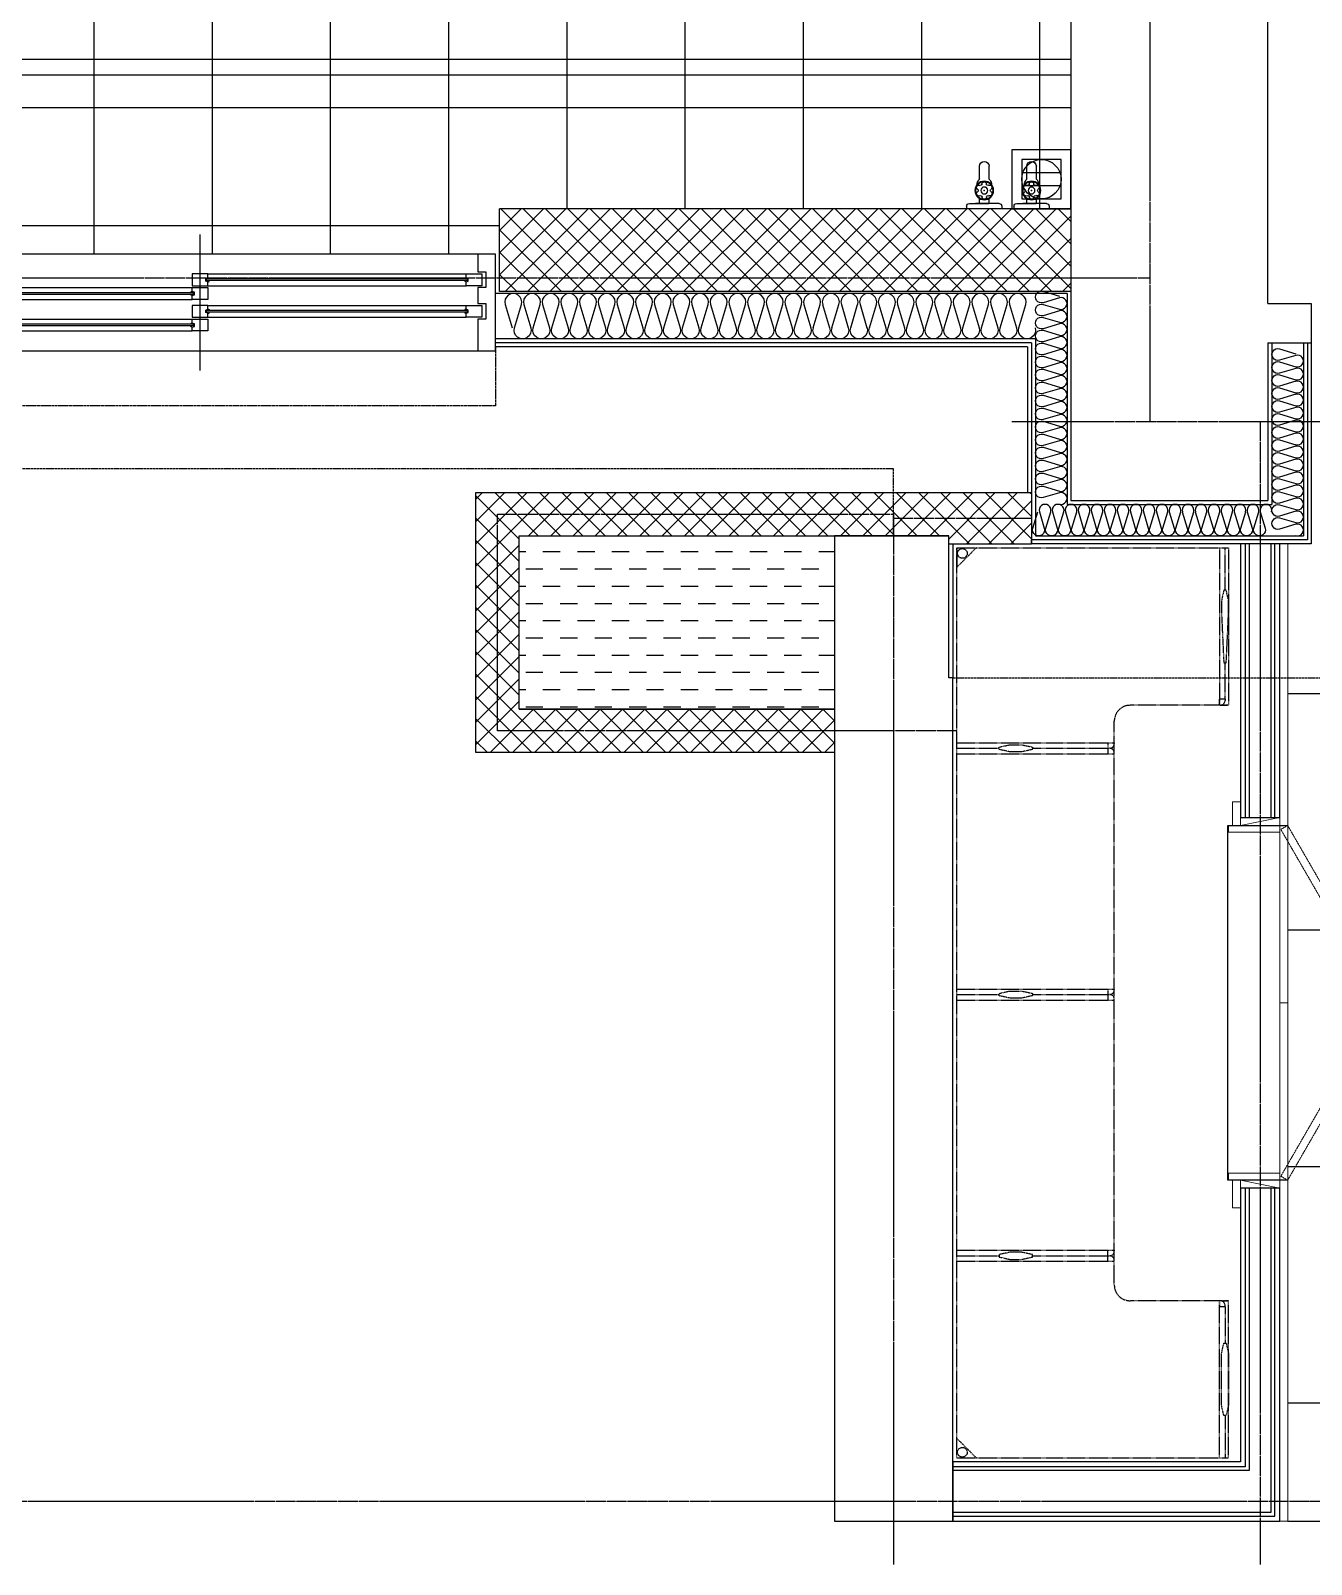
# Model space of a CAD drawing. Header units: millimetres. Extents: x 18456 to 179493, y -203649 to 469211.
# Drawn here: x 129900 to 133150, y 123214 to 127106 of the extents above; entities that cross this region are included whole.
import ezdxf

# ---------------------------------------------------------------- set-up
doc = ezdxf.new("R2010")
doc.units = ezdxf.units.MM
for name, pattern in [('X-평면도(기본형)$0$-HID', [2.5, 1.5, -1]), ('X-평면도(기본형)$0$CEN', [52.5, 50, -1, 0.5, -1]), ('X-평면도(기본형)$0$HID', [2.8, 1.8, -1]), ('X-평면도(기본형)$0$HID2', [7.5, 6, -1.5]), ('X-평면도(기본형)$0$x-ref_plan S1$0$HID', [2.3, 1.5, -0.8])]:
    doc.linetypes.add(name, pattern=pattern)
for name, color, linetype, true_color in [('X-평면도(기본형)$0$40HAT', 9, 'Continuous', 0x808080), ('X-평면도(기본형)$0$4GYP', 4, 'Continuous', 0x00ffff), ('X-평면도(기본형)$0$7GYP', 7, 'Continuous', 0x000000), ('X-평면도(기본형)$0$A06-시설물-설비', 4, 'Continuous', 0x00ffff), ('X-평면도(기본형)$0$AHID', 5, 'X-평면도(기본형)$0$HID', 0x0000ff), ('X-평면도(기본형)$0$CEN', 1, 'X-평면도(기본형)$0$CEN', 0xff0000), ('X-평면도(기본형)$0$DOOR', 4, 'Continuous', 0x00ffff), ('X-평면도(기본형)$0$FUR-KIT', 6, 'Continuous', 0xff00ff), ('X-평면도(기본형)$0$I-FL-FUR(S)', 1, 'X-평면도(기본형)$0$-HID', 0xff0000), ('X-평면도(기본형)$0$INS', 9, 'Continuous', 0x808080), ('X-평면도(기본형)$0$INSUL', 9, 'Continuous', 0x808080), ('X-평면도(기본형)$0$KITC', 6, 'Continuous', 0xff00ff), ('X-평면도(기본형)$0$LV', 4, 'Continuous', 0x00ffff), ('X-평면도(기본형)$0$TIL', 5, 'Continuous', 0x0000ff), ('X-평면도(기본형)$0$UIS', 7, 'X-평면도(기본형)$0$HID2', 0x000000), ('X-평면도(기본형)$0$W1', 2, 'Continuous', 0xffff00), ('X-평면도(기본형)$0$W2', 3, 'Continuous', 0x00ff00), ('X-평면도(기본형)$0$WID', 4, 'Continuous', 0x00ffff), ('X-평면도(기본형)$0$설비OPEN', 9, 'Continuous', 0x808080)]:
    doc.layers.add(name, color=color, linetype=linetype, true_color=true_color)
doc.layers.add('X-평면도(기본형)$0$FUR-FIX', color=6, linetype='Continuous', lineweight=9, true_color=0xff00ff)
pattern_1 = [(315, (-266331.984, -31820.326), (28.2842712, 28.2842712), []), (45, (-266331.984, -31820.326), (-28.2842712, 28.2842712), [])]

# ---------------------------------------------------------------- blocks, each defined once
blk = doc.blocks.new('X-평면도(기본형)$0$DW1500')
at = {"layer": 'X-평면도(기본형)$0$WID', "color": 1, "true_color": 0xff0000}
blk.add_line((750, 50), (750, -295), dxfattribs=at)
at = {"layer": 'X-평면도(기본형)$0$WID', "color": 8, "true_color": 0x808080}
for p, q in [((1455, 0), (45, 0)), ((766.5, -63), (1428.5, -63)), ((766.5, -63), (766.5, -67)), ((766.5, -67), (1428.5, -67)), ((1428.5, -63), (1428.5, -67)), ((71.5, -98), (733.5, -98)), ((71.5, -98), (71.5, -102)), ((71.5, -102), (733.5, -102)), ((733.5, -98), (733.5, -102)), ((766.5, -143), (1428.5, -143)), ((766.5, -143), (766.5, -147)), ((766.5, -147), (1428.5, -147)), ((1428.5, -143), (1428.5, -147)), ((71.5, -178), (733.5, -178)), ((71.5, -178), (71.5, -182)), ((71.5, -182), (733.5, -182)), ((733.5, -178), (733.5, -182)), ((45, -245), (1455, -245))]:
    blk.add_line(p, q, dxfattribs=at)
at = {"layer": 'X-평면도(기본형)$0$WID'}
for p, q in [((1425, -50), (770, -50)), ((730, -85), (75, -85)), ((730, -115), (75, -115)), ((1425, -80), (770, -80)), ((1425, -130), (770, -130)), ((730, -165), (75, -165)), ((1425, -160), (770, -160)), ((730, -195), (75, -195))]:
    blk.add_line(p, q, dxfattribs=at)
for points in [[(0, -245), (45, -245), (45, -200), (25, -200), (25, -160), (45, -160), (45, -120), (25, -120), (25, -80), (45, -80), (45, 0), (0, 0)], [(1500, 0), (1455, 0), (1455, -45), (1475, -45), (1475, -85), (1455, -85), (1455, -125), (1475, -125), (1475, -165), (1455, -165), (1455, -245), (1500, -245)], [(770, -80), (730, -80), (730, -50), (770, -50), (770, -60), (764.5, -61.8), (764.5, -68.2), (770, -70)], [(1425, -80), (1465, -80), (1465, -50), (1425, -50), (1425, -60), (1430.5, -61.8), (1430.5, -68.2), (1425, -70)], [(75, -115), (35, -115), (35, -85), (75, -85), (75, -95), (69.5, -96.8), (69.5, -103.2), (75, -105)], [(730, -115), (770, -115), (770, -85), (730, -85), (730, -95), (735.5, -96.8), (735.5, -103.2), (730, -105)], [(770, -160), (730, -160), (730, -130), (770, -130), (770, -140), (764.5, -141.8), (764.5, -148.2), (770, -150)], [(1425, -160), (1465, -160), (1465, -130), (1425, -130), (1425, -140), (1430.5, -141.8), (1430.5, -148.2), (1425, -150)], [(75, -195), (35, -195), (35, -165), (75, -165), (75, -175), (69.5, -176.8), (69.5, -183.2), (75, -185)], [(730, -195), (770, -195), (770, -165), (730, -165), (730, -175), (735.5, -176.8), (735.5, -183.2), (730, -185)]]:
    blk.add_lwpolyline(points, close=True, dxfattribs=at)
at = {"layer": 'X-평면도(기본형)$0$WID', "color": 8, "true_color": 0x808080}
for points in [[(770, -59.2), (772.7, -60.6), (773.3, -61.6), (773.8, -63)], [(770, -70.8), (772.7, -69.4), (773.3, -68.4), (773.8, -67)], [(1425, -59.2), (1422.3, -60.6), (1421.7, -61.6), (1421.2, -63)], [(1425, -70.8), (1422.3, -69.4), (1421.7, -68.4), (1421.2, -67)], [(75, -94.2), (77.7, -95.6), (78.3, -96.6), (78.8, -98)], [(75, -105.8), (77.7, -104.4), (78.3, -103.4), (78.8, -102)], [(730, -94.2), (727.3, -95.6), (726.7, -96.6), (726.2, -98)], [(730, -105.8), (727.3, -104.4), (726.7, -103.4), (726.2, -102)], [(770, -139.2), (772.7, -140.6), (773.3, -141.6), (773.8, -143)], [(770, -150.8), (772.7, -149.4), (773.3, -148.4), (773.8, -147)], [(1425, -139.2), (1422.3, -140.6), (1421.7, -141.6), (1421.2, -143)], [(1425, -150.8), (1422.3, -149.4), (1421.7, -148.4), (1421.2, -147)], [(75, -174.2), (77.7, -175.6), (78.3, -176.6), (78.8, -178)], [(75, -185.8), (77.7, -184.4), (78.3, -183.4), (78.8, -182)], [(730, -174.2), (727.3, -175.6), (726.7, -176.6), (726.2, -178)], [(730, -185.8), (727.3, -184.4), (726.7, -183.4), (726.2, -182)]]:
    blk.add_lwpolyline(points, dxfattribs=at)
blk = doc.blocks.new('X-평면도(기본형)$0$A$C0A097A0C')
at = {"layer": 'X-평면도(기본형)$0$I-FL-FUR(S)', "color": 1, "true_color": 0xff0000}
for p, q in [((-820, -1850.5), (-820, 459.5)), ((-820, 459.5), (-820, 409.5)), ((-820, 459.5), (-820, 409.5)), ((-820, 459.5), (-770, 459.5)), ((-770, 459.5), (-820, 409.5)), ((-820, 459.5), (-130, 459.5)), ((-153, 459.5), (-153, 59.5)), ((-139, 352), (-139, 459.5)), ((-130, 459.5), (-130, 59.5)), ((-142.1, 351.6), (-148, 324.5)), ((-136.4, 352), (-141.6, 352)), ((-130, 324.5), (-135.9, 351.6)), ((-148, 324.5), (-148, 294.5)), ((-130, 294.5), (-130, 324.5)), ((-148, 294.5), (-142.1, 167.4)), ((-135.9, 167.4), (-130, 294.5)), ((-141.6, 167), (-136.4, 167)), ((-139, 75), (-139, 167)), ((-130, 59.5), (-380, 59.5)), ((-153, 59.5), (-153, 75)), ((-139, 75), (-153, 75)), ((-151, 59.5), (-153, 59.5)), ((-148, 59.5), (-130, 59.5)), ((-139, 75), (-139, 71.5)), ((-420, -1411.5), (-420, 19.5)), ((-820, -35.5), (-420, -35.5)), ((-436, -35.5), (-436, -63.5)), ((-420, -35.5), (-420, -37.5)), ((-820, -49.5), (-712.5, -49.5)), ((-820, -63.5), (-420, -63.5)), ((-712.5, -52.1), (-712.5, -46.9)), ((-712.1, -46.4), (-685, -40.5)), ((-685, -58.5), (-712.1, -52.6)), ((-685, -40.5), (-655, -40.5)), ((-655, -58.5), (-685, -58.5)), ((-655, -40.5), (-627.9, -46.4)), ((-627.9, -52.6), (-655, -58.5)), ((-627.5, -46.9), (-627.5, -52.1)), ((-627.5, -49.5), (-432, -49.5)), ((-420, -63.5), (-420, -61.5)), ((-820, -660.5), (-420, -660.5)), ((-436, -660.5), (-436, -688.5)), ((-420, -660.5), (-420, -662.5)), ((-820, -674.5), (-712.5, -674.5)), ((-820, -688.5), (-420, -688.5)), ((-712.5, -677.1), (-712.5, -671.9)), ((-712.1, -671.4), (-685, -665.5)), ((-685, -683.5), (-712.1, -677.6)), ((-685, -665.5), (-655, -665.5)), ((-655, -683.5), (-685, -683.5)), ((-655, -665.5), (-627.9, -671.4)), ((-627.9, -677.6), (-655, -683.5)), ((-627.5, -671.9), (-627.5, -677.1)), ((-627.5, -674.5), (-432, -674.5)), ((-420, -688.5), (-420, -686.5)), ((-820, -1323.5), (-420, -1323.5)), ((-820, -1337.5), (-712.5, -1337.5)), ((-820, -1351.5), (-420, -1351.5)), ((-712.5, -1334.9), (-712.5, -1340.1)), ((-685, -1328.5), (-712.1, -1334.4)), ((-712.1, -1340.6), (-685, -1346.5)), ((-655, -1328.5), (-685, -1328.5)), ((-685, -1346.5), (-655, -1346.5)), ((-627.9, -1334.4), (-655, -1328.5)), ((-655, -1346.5), (-627.9, -1340.6)), ((-627.5, -1340.1), (-627.5, -1334.9)), ((-627.5, -1337.5), (-432, -1337.5)), ((-436, -1351.5), (-436, -1323.5)), ((-420, -1323.5), (-420, -1325.5)), ((-420, -1351.5), (-420, -1349.5)), ((-130, -1451.5), (-380, -1451.5)), ((-153, -1451.5), (-153, -1467)), ((-151, -1451.5), (-153, -1451.5)), ((-153, -1850.5), (-153, -1451.5)), ((-139, -1467), (-153, -1467)), ((-148, -1451.5), (-130, -1451.5)), ((-139, -1467), (-139, -1463.5)), ((-139, -1467), (-139, -1559)), ((-130, -1850.5), (-130, -1451.5)), ((-148, -1586.5), (-142.1, -1559.4)), ((-148, -1715.5), (-148, -1586.5)), ((-141.6, -1559), (-136.4, -1559)), ((-135.9, -1559.4), (-130, -1586.5)), ((-130, -1586.5), (-130, -1715.5)), ((-142.1, -1742.6), (-148, -1715.5)), ((-136.4, -1743), (-141.6, -1743)), ((-139, -1743), (-139, -1850.5)), ((-130, -1715.5), (-135.9, -1742.6)), ((-820, -1850.5), (-820, -1800.5)), ((-820, -1850.5), (-820, -1800.5)), ((-770, -1850.5), (-820, -1800.5)), ((-820, -1850.5), (-770, -1850.5)), ((-820, -1850.5), (-130, -1850.5))]:
    blk.add_line(p, q, dxfattribs=at)
for centre in [(-805.5, 445), (-805.5, -1836)]:
    blk.add_circle(centre, 12.3, dxfattribs=at)
for centre, radius, start, end in [((-141.6, 351.5), 0.5, 90, 167.692), ((-136.4, 351.5), 0.5, 12.308, 90), ((-141.6, 167.5), 0.5, 192.308, 270), ((-136.4, 167.5), 0.5, 270, 347.692), ((-380, 19.5), 40, 90, 180), ((-151, 71.5), 12, 270, 0), ((-432, -37.5), 12, 270, 0), ((-712, -46.9), 0.5, 102.308, 180), ((-712, -52.1), 0.5, 180, 257.692), ((-628, -46.9), 0.5, 0, 77.692), ((-628, -52.1), 0.5, 282.308, 0), ((-432, -61.5), 12, 0, 90), ((-712, -671.9), 0.5, 102.308, 180), ((-712, -677.1), 0.5, 180, 257.692), ((-628, -671.9), 0.5, 0, 77.692), ((-628, -677.1), 0.5, 282.308, 0), ((-432, -662.5), 12, 270, 0), ((-432, -686.5), 12, 0, 90), ((-712, -1334.9), 0.5, 102.308, 180), ((-712, -1340.1), 0.5, 180, 257.692), ((-628, -1334.9), 0.5, 0, 77.692), ((-628, -1340.1), 0.5, 282.308, 0), ((-432, -1325.5), 12, 270, 0), ((-432, -1349.5), 12, 0, 90), ((-380, -1411.5), 40, 180, 270), ((-151, -1463.5), 12, 0, 90), ((-141.6, -1559.5), 0.5, 90, 167.692), ((-136.4, -1559.5), 0.5, 12.308, 90), ((-141.6, -1742.5), 0.5, 192.308, 270), ((-136.4, -1742.5), 0.5, 270, 347.692)]:
    blk.add_arc(centre, radius, start, end, dxfattribs=at)
blk = doc.blocks.new('X-평면도(기본형)$0$A$C745B7F2C')
at = {"layer": 'X-평면도(기본형)$0$FUR-FIX', "color": 6, "true_color": 0xff00ff}
for p, q in [((100, 980, 0), (120, 980, 0)), ((100, 980, 0), (100, 920, 0)), ((120, 980, 0), (120, 920, 0)), ((100, 920, 0), (0, 940)), ((0, 903, 0), (130, 903, 0)), ((130, 903, 0), (130, 920, 0)), ((130, 20, 0), (-20, 20, 0)), ((130, 38, 0), (0, 38, 0)), ((100, 20, 0), (0, 0)), ((100, -50, 0), (100, 20, 0)), ((120, -50, 0), (120, 20, 0)), ((130, 20, 0), (130, 38, 0)), ((100, -50, 0), (120, -50, 0))]:
    blk.add_line(p, q, dxfattribs=at)
for points in [[(0, 920), (-20, 920), (-20, 1635), (0, 1635)], [(100, 920), (0, 920), (0, 940), (100, 940)], [(-20, -845), (0, -845), (0, 20), (-20, 20)], [(100, 20), (0, 20), (0, 0), (100, 0)]]:
    blk.add_lwpolyline(points, close=True, dxfattribs=at)
at = {"layer": 'X-평면도(기본형)$0$FUR-FIX', "color": 1, "linetype": 'X-평면도(기본형)$0$x-ref_plan S1$0$HID', "ltscale": 0.5, "true_color": 0xff0000}
for points in [[(-2.7, 910), (-20, 920), (-245, 530.3), (-227.7, 520.3)], [(-2.7, 30), (-20, 20), (-245, 409.7), (-227.7, 419.7)]]:
    blk.add_lwpolyline(points, close=True, dxfattribs=at)
at = {"layer": 'X-평면도(기본형)$0$FUR-FIX', "color": 8, "ltscale": 20, "true_color": 0x808080}
for points in [[(-20, 920), (-20, 470), (0, 470), (0, 920)], [(-20, 20), (-20, 470), (0, 470), (0, 20)]]:
    blk.add_lwpolyline(points, close=True, dxfattribs=at)
at = {"layer": 'X-평면도(기본형)$0$FUR-KIT', "linetype": 'Continuous'}
for p, q in [((132, 920, 0), (-18, 920, 0)), ((132, 20, 0), (132, 920, 0)), ((-18, 20, 0), (132, 20, 0))]:
    blk.add_line(p, q, dxfattribs=at)
blk = doc.blocks.new('X-평면도(기본형)$0$FSDFSDF321')
at = {"layer": 'X-평면도(기본형)$0$A06-시설물-설비', "color": 1, "true_color": 0xff0000}
for p, q in [((125, -58.6), (25, -58.6)), ((125, -91.4), (25, -91.4))]:
    blk.add_line(p, q, dxfattribs=at)
for points in [[(150, -150), (150, 0), (0, 0), (0, -150)], [(125, -25), (25, -25), (25, -125), (125, -125)]]:
    blk.add_lwpolyline(points, close=True, dxfattribs=at)
blk.add_circle((75, -75), 50, dxfattribs=at)
blk = doc.blocks.new('X-평면도(기본형)$0$수전')
at = {"layer": 'X-평면도(기본형)$0$A06-시설물-설비', "color": 6, "linetype": 'Continuous', "true_color": 0xff00ff}
for p, q in [((-44.7, 39.9), (-44.7, 46.5)), ((44.7, 39.9), (44.7, 46.5)), ((-37.7, 32.9), (11.9, 32.9)), ((-11.9, 32.9), (-22, 32.9)), ((-12.2, 32.9), (-12.2, 20.2)), ((37.7, 32.9), (-11.9, 32.9)), ((12.2, 32.9), (12.2, 20.2)), ((-12.2, -30.8), (-12.2, -61.6)), ((12.2, -31.3), (12.2, -61.6))]:
    blk.add_line(p, q, dxfattribs=at)
for radius in [23.6, 22.2, 8.77]:
    blk.add_circle((0, 0), radius, dxfattribs=at)
for centre, radius, start, end in [((-37.7, 39.9), 7, 180, 270), ((37.7, 39.9), 7, 270, 0), ((-14.1, 8.3), 5.7, 62.0784, 236.9749), ((-19.3, 0.2), 3.98, 302.0784, 56.9749), ((-9.5, 16.8), 3.98, 242.0784, 356.9749), ((0.1, 16.3), 5.7, 2.0784, 176.9749), ((9.8, 16.7), 3.98, 182.0784, 296.9749), ((14.2, 8), 5.7, 302.0784, 116.9749), ((19.3, -0.2), 3.98, 122.0784, 236.9749), ((-14.2, -8), 5.7, 122.0784, 296.9749), ((0.2, -14.7), 18.2, 181.8744, 219.7429), ((-19.2, -30.8), 7, 0, 39.7429), ((-9.8, -16.7), 3.98, 2.0784, 116.9749), ((-0.1, -16.3), 5.7, 182.0784, 356.9749), ((9.5, -16.8), 3.98, 62.0784, 176.9749), ((14.1, -8.3), 5.7, 242.0784, 56.9749), ((19.2, -31.3), 7, 138.7321, 180), ((0.2, -14.7), 18.2, 318.7321, 359.8283), ((0, -61.6), 12.2, 180, 0)]:
    blk.add_arc(centre, radius, start, end, dxfattribs=at)
blk.add_point((0, 0), dxfattribs=at)
blk.add_point((0, 0), dxfattribs=at)
blk = doc.blocks.new('X-평면도(기본형)$0$A$C4cfca2ef')
at = {"layer": 'X-평면도(기본형)$0$A06-시설물-설비', "xscale": -1, "rotation": 180}
for p in [(-220, 46.5), (-100, 46.5)]:
    blk.add_blockref('X-평면도(기본형)$0$수전', p, dxfattribs=at)
at = {"layer": 'X-평면도(기본형)$0$A06-시설물-설비', "color": 1, "true_color": 0xff0000}
blk.add_blockref('X-평면도(기본형)$0$FSDFSDF321', (-150, 150), dxfattribs=at)
blk = doc.blocks.new('U137 (X-평면도(기본형)$0$ins-l)')
at = {"layer": 'X-평면도(기본형)$0$INSUL', "color": 8, "true_color": 0x808080}
for p, q in [((36.9, 24.2), (21.4, 75.8)), ((57.5, 75.8), (42, 24.2)), ((78.1, 24.2), (62.6, 75.8)), ((98.7, 75.8), (83.2, 24.2)), ((119.3, 24.2), (103.8, 75.8)), ((139.9, 75.8), (124.5, 24.2)), ((160.5, 24.2), (145.1, 75.8)), ((181.1, 75.8), (165.7, 24.2)), ((201.7, 24.2), (186.3, 75.8)), ((222.3, 75.8), (206.9, 24.2)), ((243, 24.2), (227.5, 75.8)), ((263.6, 75.8), (248.1, 24.2)), ((284.2, 24.2), (268.7, 75.8)), ((304.8, 75.8), (289.3, 24.2)), ((325.4, 24.2), (309.9, 75.8)), ((346, 75.8), (330.6, 24.2)), ((366.6, 24.2), (351.2, 75.8)), ((387.2, 75.8), (371.8, 24.2)), ((407.8, 24.2), (392.4, 75.8)), ((428.4, 75.8), (413, 24.2)), ((449.1, 24.2), (433.6, 75.8)), ((469.7, 75.8), (454.2, 24.2)), ((490.3, 24.2), (474.8, 75.8)), ((510.9, 75.8), (495.4, 24.2)), ((531.5, 24.2), (516, 75.8)), ((552.1, 75.8), (536.6, 24.2)), ((572.7, 24.2), (557.3, 75.8)), ((593.3, 75.8), (577.9, 24.2))]:
    blk.add_line(p, q, dxfattribs=at)
at = {"layer": 'X-평면도(기본형)$0$INSUL', "color": 8, "true_color": 0x808080, "extrusion": (0, 0, -1)}
for centre in [(-39.4, 81.2), (-80.7, 81.2), (-121.9, 81.2), (-163.1, 81.2), (-204.3, 81.2), (-245.5, 81.2), (-286.8, 81.2), (-328, 81.2), (-369.2, 81.2), (-410.4, 81.2), (-451.6, 81.2), (-492.9, 81.2), (-534.1, 81.2), (-575.3, 81.2)]:
    blk.add_arc(centre, 18.8, 343.3008, 196.6992, dxfattribs=at)
at = {"layer": 'X-평면도(기본형)$0$INSUL', "color": 8, "true_color": 0x808080}
for centre in [(18.8, 18.8), (60, 18.8), (101.3, 18.8), (142.5, 18.8), (183.7, 18.8), (224.9, 18.8), (266.1, 18.8), (307.4, 18.8), (348.6, 18.8), (389.8, 18.8), (431, 18.8), (472.2, 18.8), (513.5, 18.8), (554.7, 18.8)]:
    blk.add_arc(centre, 18.8, 163.3008, 16.6992, dxfattribs=at)
blk = doc.blocks.new('U53 (X-평면도(기본형)$0$ins-l)')
at = {"layer": 'X-평면도(기본형)$0$INSUL', "color": 8, "true_color": 0x808080}
for p, q in [((36.9, 24.2), (21.4, 75.8)), ((57.5, 75.8), (42, 24.2)), ((78.1, 24.2), (62.6, 75.8)), ((98.7, 75.8), (83.2, 24.2)), ((119.3, 24.2), (103.8, 75.8)), ((139.9, 75.8), (124.5, 24.2)), ((160.5, 24.2), (145.1, 75.8)), ((181.1, 75.8), (165.7, 24.2)), ((201.7, 24.2), (186.3, 75.8)), ((222.3, 75.8), (206.9, 24.2)), ((243, 24.2), (227.5, 75.8)), ((263.6, 75.8), (248.1, 24.2)), ((284.2, 24.2), (268.7, 75.8)), ((304.8, 75.8), (289.3, 24.2)), ((325.4, 24.2), (309.9, 75.8)), ((346, 75.8), (330.6, 24.2)), ((366.6, 24.2), (351.2, 75.8)), ((387.2, 75.8), (371.8, 24.2)), ((407.8, 24.2), (392.4, 75.8)), ((428.4, 75.8), (413, 24.2)), ((449.1, 24.2), (433.6, 75.8)), ((469.7, 75.8), (454.2, 24.2)), ((490.3, 24.2), (474.8, 75.8)), ((510.9, 75.8), (495.4, 24.2)), ((531.5, 24.2), (516, 75.8)), ((552.1, 75.8), (536.6, 24.2)), ((572.7, 24.2), (557.3, 75.8)), ((593.3, 75.8), (577.9, 24.2)), ((613.9, 24.2), (598.5, 75.8)), ((634.5, 75.8), (619.1, 24.2)), ((655.2, 24.2), (639.7, 75.8)), ((675.8, 75.8), (660.3, 24.2)), ((696.4, 24.2), (680.9, 75.8)), ((717, 75.8), (701.5, 24.2)), ((737.6, 24.2), (722.1, 75.8)), ((758.2, 75.8), (742.7, 24.2))]:
    blk.add_line(p, q, dxfattribs=at)
at = {"layer": 'X-평면도(기본형)$0$INSUL', "color": 8, "true_color": 0x808080, "extrusion": (0, 0, -1)}
for centre in [(-39.4, 81.2), (-80.7, 81.2), (-121.9, 81.2), (-163.1, 81.2), (-204.3, 81.2), (-245.5, 81.2), (-286.8, 81.2), (-328, 81.2), (-369.2, 81.2), (-410.4, 81.2), (-451.6, 81.2), (-492.9, 81.2), (-534.1, 81.2), (-575.3, 81.2), (-616.5, 81.2), (-657.7, 81.2), (-699, 81.2), (-740.2, 81.2)]:
    blk.add_arc(centre, 18.8, 343.3008, 196.6992, dxfattribs=at)
at = {"layer": 'X-평면도(기본형)$0$INSUL', "color": 8, "true_color": 0x808080}
for centre in [(18.8, 18.8), (60, 18.8), (101.3, 18.8), (142.5, 18.8), (183.7, 18.8), (224.9, 18.8), (266.1, 18.8), (307.4, 18.8), (348.6, 18.8), (389.8, 18.8), (431, 18.8), (472.2, 18.8), (513.5, 18.8), (554.7, 18.8), (595.9, 18.8), (637.1, 18.8), (678.3, 18.8), (719.6, 18.8)]:
    blk.add_arc(centre, 18.8, 163.3008, 16.6992, dxfattribs=at)
blk = doc.blocks.new('U138 (X-평면도(기본형)$0$ins-l)')
at = {"layer": 'X-평면도(기본형)$0$INSUL', "color": 8, "true_color": 0x808080}
for p, q in [((36.9, 24.2), (21.4, 75.8)), ((57.5, 75.8), (42, 24.2)), ((78.1, 24.2), (62.6, 75.8)), ((98.7, 75.8), (83.2, 24.2)), ((119.3, 24.2), (103.8, 75.8)), ((139.9, 75.8), (124.5, 24.2)), ((160.5, 24.2), (145.1, 75.8)), ((181.1, 75.8), (165.7, 24.2)), ((201.7, 24.2), (186.3, 75.8)), ((222.3, 75.8), (206.9, 24.2)), ((243, 24.2), (227.5, 75.8)), ((263.6, 75.8), (248.1, 24.2)), ((284.2, 24.2), (268.7, 75.8)), ((304.8, 75.8), (289.3, 24.2)), ((325.4, 24.2), (309.9, 75.8)), ((346, 75.8), (330.6, 24.2)), ((366.6, 24.2), (351.2, 75.8)), ((387.2, 75.8), (371.8, 24.2)), ((407.8, 24.2), (392.4, 75.8)), ((428.4, 75.8), (413, 24.2)), ((449.1, 24.2), (433.6, 75.8)), ((469.7, 75.8), (454.2, 24.2)), ((490.3, 24.2), (474.8, 75.8)), ((510.9, 75.8), (495.4, 24.2)), ((531.5, 24.2), (516, 75.8)), ((552.1, 75.8), (536.6, 24.2)), ((572.7, 24.2), (557.3, 75.8)), ((593.3, 75.8), (577.9, 24.2)), ((613.9, 24.2), (598.5, 75.8)), ((634.5, 75.8), (619.1, 24.2)), ((655.2, 24.2), (639.7, 75.8)), ((675.8, 75.8), (660.3, 24.2))]:
    blk.add_line(p, q, dxfattribs=at)
at = {"layer": 'X-평면도(기본형)$0$INSUL', "color": 8, "true_color": 0x808080, "extrusion": (0, 0, -1)}
for centre in [(-39.4, 81.2), (-80.7, 81.2), (-121.9, 81.2), (-163.1, 81.2), (-204.3, 81.2), (-245.5, 81.2), (-286.8, 81.2), (-328, 81.2), (-369.2, 81.2), (-410.4, 81.2), (-451.6, 81.2), (-492.9, 81.2), (-534.1, 81.2), (-575.3, 81.2), (-616.5, 81.2), (-657.7, 81.2)]:
    blk.add_arc(centre, 18.8, 343.3008, 196.6992, dxfattribs=at)
at = {"layer": 'X-평면도(기본형)$0$INSUL', "color": 8, "true_color": 0x808080}
for centre in [(18.8, 18.8), (60, 18.8), (101.3, 18.8), (142.5, 18.8), (183.7, 18.8), (224.9, 18.8), (266.1, 18.8), (307.4, 18.8), (348.6, 18.8), (389.8, 18.8), (431, 18.8), (472.2, 18.8), (513.5, 18.8), (554.7, 18.8), (595.9, 18.8), (637.1, 18.8)]:
    blk.add_arc(centre, 18.8, 163.3008, 16.6992, dxfattribs=at)
blk = doc.blocks.new('U141 (X-평면도(기본형)$0$ins-l)')
at = {"layer": 'X-평면도(기본형)$0$INSUL', "color": 8, "true_color": 0x808080}
for p, q in [((36.9, 24.2), (21.4, 75.8)), ((57.5, 75.8), (42, 24.2)), ((78.1, 24.2), (62.6, 75.8)), ((98.7, 75.8), (83.2, 24.2)), ((119.3, 24.2), (103.8, 75.8)), ((139.9, 75.8), (124.5, 24.2)), ((160.5, 24.2), (145.1, 75.8)), ((181.1, 75.8), (165.7, 24.2)), ((201.7, 24.2), (186.3, 75.8)), ((222.3, 75.8), (206.9, 24.2)), ((243, 24.2), (227.5, 75.8)), ((263.6, 75.8), (248.1, 24.2)), ((284.2, 24.2), (268.7, 75.8)), ((304.8, 75.8), (289.3, 24.2)), ((325.4, 24.2), (309.9, 75.8)), ((346, 75.8), (330.6, 24.2)), ((366.6, 24.2), (351.2, 75.8)), ((387.2, 75.8), (371.8, 24.2)), ((407.8, 24.2), (392.4, 75.8)), ((428.4, 75.8), (413, 24.2)), ((449.1, 24.2), (433.6, 75.8)), ((469.7, 75.8), (454.2, 24.2)), ((490.3, 24.2), (474.8, 75.8)), ((510.9, 75.8), (495.4, 24.2)), ((531.5, 24.2), (516, 75.8)), ((552.1, 75.8), (536.6, 24.2)), ((572.7, 24.2), (557.3, 75.8)), ((593.3, 75.8), (577.9, 24.2)), ((613.9, 24.2), (598.5, 75.8)), ((634.5, 75.8), (619.1, 24.2)), ((655.2, 24.2), (639.7, 75.8)), ((675.8, 75.8), (660.3, 24.2)), ((696.4, 24.2), (680.9, 75.8)), ((717, 75.8), (701.5, 24.2)), ((737.6, 24.2), (722.1, 75.8)), ((758.2, 75.8), (742.7, 24.2)), ((778.8, 24.2), (763.4, 75.8)), ((799.4, 75.8), (784, 24.2)), ((820, 24.2), (804.6, 75.8)), ((840.6, 75.8), (825.2, 24.2)), ((861.3, 24.2), (845.8, 75.8)), ((881.9, 75.8), (866.4, 24.2)), ((902.5, 24.2), (887, 75.8)), ((923.1, 75.8), (907.6, 24.2)), ((943.7, 24.2), (928.2, 75.8)), ((964.3, 75.8), (948.8, 24.2)), ((984.9, 24.2), (969.5, 75.8)), ((1005.5, 75.8), (990.1, 24.2)), ((1026.1, 24.2), (1010.7, 75.8)), ((1046.7, 75.8), (1031.3, 24.2)), ((1067.4, 24.2), (1051.9, 75.8)), ((1088, 75.8), (1072.5, 24.2)), ((1108.6, 24.2), (1093.1, 75.8)), ((1129.2, 75.8), (1113.7, 24.2)), ((1149.8, 24.2), (1134.3, 75.8)), ((1170.4, 75.8), (1154.9, 24.2))]:
    blk.add_line(p, q, dxfattribs=at)
at = {"layer": 'X-평면도(기본형)$0$INSUL', "color": 8, "true_color": 0x808080, "extrusion": (0, 0, -1)}
for centre in [(-39.4, 81.2), (-80.7, 81.2), (-121.9, 81.2), (-163.1, 81.2), (-204.3, 81.2), (-245.5, 81.2), (-286.8, 81.2), (-328, 81.2), (-369.2, 81.2), (-410.4, 81.2), (-451.6, 81.2), (-492.9, 81.2), (-534.1, 81.2), (-575.3, 81.2), (-616.5, 81.2), (-657.7, 81.2), (-699, 81.2), (-740.2, 81.2), (-781.4, 81.2), (-822.6, 81.2), (-863.8, 81.2), (-905.1, 81.2), (-946.3, 81.2), (-987.5, 81.2), (-1028.7, 81.2), (-1069.9, 81.2), (-1111.1, 81.2), (-1152.4, 81.2)]:
    blk.add_arc(centre, 18.8, 343.3008, 196.6992, dxfattribs=at)
at = {"layer": 'X-평면도(기본형)$0$INSUL', "color": 8, "true_color": 0x808080}
for centre in [(18.8, 18.8), (60, 18.8), (101.3, 18.8), (142.5, 18.8), (183.7, 18.8), (224.9, 18.8), (266.1, 18.8), (307.4, 18.8), (348.6, 18.8), (389.8, 18.8), (431, 18.8), (472.2, 18.8), (513.5, 18.8), (554.7, 18.8), (595.9, 18.8), (637.1, 18.8), (678.3, 18.8), (719.6, 18.8), (760.8, 18.8), (802, 18.8), (843.2, 18.8), (884.4, 18.8), (925.7, 18.8), (966.9, 18.8), (1008.1, 18.8), (1049.3, 18.8), (1090.5, 18.8), (1131.8, 18.8)]:
    blk.add_arc(centre, 18.8, 163.3008, 16.6992, dxfattribs=at)

msp = doc.modelspace()

# ---------------------------------------------------------------- hatches: boundary and pattern name
at = {"layer": 'X-평면도(기본형)$0$40HAT'}
h = msp.add_hatch(dxfattribs=at)
h.set_pattern_fill('H3', color=256, scale=40, style=0, pattern_type=2)
h.set_pattern_definition(pattern_1)
h.paths.add_polyline_path([(131089.6, 126443.9), (131089.6, 126653.9), (132539.6, 126653.9), (132539.6, 126443.9)], flags=0)
h = msp.add_hatch(dxfattribs=at)
h.set_pattern_fill('H3', color=256, scale=40, style=0, pattern_type=2)
h.set_pattern_definition(pattern_1)
h.paths.add_polyline_path([(131139.6, 125823.9), (132229.6, 125823.9), (132229.6, 125803.9), (132439.6, 125803.9), (132439.6, 125933.9), (131029.6, 125933.9), (131029.6, 125273.9), (131939.6, 125273.9), (131939.6, 125383.9), (131139.6, 125383.9)], flags=0)
at = {"layer": 'X-평면도(기본형)$0$TIL'}
h = msp.add_hatch(dxfattribs=at)
h.set_pattern_fill('H3', color=256, scale=300, angle=45, style=0, pattern_type=2)
h.set_pattern_definition([(360, (-604639.33, 265511.23), (2e-13, 300), []), (90, (-604639.33, 265511.23), (-300, 9e-14), [])])
h.paths.add_polyline_path([(132539.6, 127888.9), (129189.6, 127888.9), (129189.6, 126993.9), (128439.6, 126993.9), (128439.6, 127888.9), (123684.6, 127888.9), (123684.6, 127058.9), (120809.6, 127058.9), (120809.6, 126063.9), (121409.6, 126063.9), (121409.6, 125948.9), (122929.6, 125948.9), (122929.6, 126063.9), (123479.6, 126063.9), (123479.6, 126653.9), (124379.6, 126653.9), (124379.6, 126538.9), (125899.6, 126538.9), (125899.6, 126653.9), (129569.6, 126653.9), (129569.6, 126538.9), (131089.6, 126538.9), (131089.6, 126653.9), (131489.6, 126653.9), (131639.6, 126653.9), (132539.6, 126653.9)], flags=0)
at = {"layer": 'X-평면도(기본형)$0$설비OPEN'}
h = msp.add_hatch(dxfattribs=at)
h.set_pattern_fill('DASH', color=256, scale=350, style=0, pattern_type=2)
h.set_pattern_definition([(0, (2049.63, -16491.053), (43.75, 43.75), [43.75, -43.75])])
h.paths.add_polyline_path([(131939.6, 125383.9), (131139.6, 125383.9), (131139.6, 125823.9), (131939.6, 125823.9)], flags=0)

# ---------------------------------------------------------------- linework, layer by layer
at = {"layer": 'X-평면도(기본형)$0$4GYP'}
for p, q in [((132439.6, 126313.9), (131079.6, 126313.9)), ((132429.6, 126303.9), (131079.6, 126303.9)), ((132429.6, 126303.9), (132429.6, 125933.9)), ((132439.6, 126313.9), (132439.6, 125933.9)), ((133139.6, 126313.9), (133139.6, 125813.9)), ((133149.6, 126313.9), (133149.6, 125803.9)), ((132439.6, 125803.9), (132439.6, 125813.9)), ((133139.6, 125813.9), (132439.6, 125813.9)), ((133149.6, 125803.9), (132439.6, 125803.9))]:
    msp.add_line(p, q, dxfattribs=at)
at = {"layer": 'X-평면도(기본형)$0$7GYP'}
for p, q in [((132969.6, 125803.9), (132969.6, 125108.9)), ((133069.6, 125803.9), (132969.6, 125803.9)), ((132982.1, 125803.9), (132982.1, 125108.9)), ((132991.6, 125803.9), (132991.6, 125108.9)), ((133047.6, 125108.9), (133047.6, 125803.9)), ((133057.1, 125108.9), (133057.1, 125803.9)), ((133069.6, 125108.9), (133069.6, 125803.9)), ((132969.6, 125108.9), (133069.6, 125108.9))]:
    msp.add_line(p, q, dxfattribs=at)
for points in [[(132991.6, 124168.9), (132991.6, 123451.9), (132239.6, 123451.9)], [(132982.1, 124168.9), (132982.1, 123461.4), (132239.6, 123461.4)], [(132969.6, 124168.9), (132969.6, 123473.9), (132239.6, 123473.9)], [(132239.6, 123345.9), (133047.6, 123345.9), (133047.6, 124168.9)], [(132239.6, 123336.4), (133057.1, 123336.4), (133057.1, 124168.9)], [(132239.6, 123323.9), (133069.6, 123323.9), (133069.6, 124168.9)], [(133069.6, 124168.9), (132969.6, 124168.9)], [(132239.6, 123473.9), (132239.6, 123323.9)]]:
    msp.add_lwpolyline(points, dxfattribs=at)
at = {"layer": 'X-평면도(기본형)$0$AHID'}
msp.add_lwpolyline([(131079.6, 126303.9), (131079.6, 126153.9), (129579.6, 126153.9), (129579.6, 126303.9)], dxfattribs=at)
at = {"layer": 'X-평면도(기본형)$0$CEN'}
for p, q in [((132739.6, 129138.9), (132739.6, 126113.9)), ((123679.6, 126478.9), (132739.6, 126478.9)), ((132389.6, 126113.9), (136609.6, 126113.9)), ((133019.6, 126113.9), (133019.6, 123213.9)), ((131084.6, 125328.9), (131084.6, 125878.9)), ((131084.6, 125878.9), (132089.6, 125878.9)), ((132089.6, 125878.9), (132089.6, 123213.9)), ((132089.6, 125868.9), (132439.6, 125868.9)), ((132249.6, 125328.9), (131084.6, 125328.9)), ((128999.6, 123373.9), (134789.6, 123373.9))]:
    msp.add_line(p, q, dxfattribs=at)
at = {"layer": 'X-평면도(기본형)$0$INS'}
for p, q in [((132529.6, 126438.9), (131079.6, 126438.9)), ((132529.6, 126438.9), (132529.6, 126008.1)), ((132449.6, 126323.9), (131079.6, 126323.9)), ((132449.6, 126323.9), (132449.6, 125823.9)), ((133049.6, 126313.9), (133049.6, 125903.9)), ((133129.6, 126313.9), (133129.6, 125823.9)), ((132529.6, 126008.1), (132529.6, 125903.9)), ((132529.6, 125903.9), (133049.6, 125903.9)), ((132239.6, 125803.9), (132239.6, 125463.9)), ((132449.6, 125823.9), (133129.6, 125823.9))]:
    msp.add_line(p, q, dxfattribs=at)
at = {"layer": 'X-평면도(기본형)$0$LV'}
for p, q in [((129189.6, 127033.9), (132539.6, 127033.9)), ((129189.6, 126993.9), (132539.6, 126993.9)), ((133089.6, 123623.9), (134309.6, 123623.9)), ((133089.6, 123323.9), (134709.6, 123323.9))]:
    msp.add_line(p, q, dxfattribs=at)
at = {"layer": 'X-평면도(기본형)$0$TIL'}
for p, q in [((133089.6, 125423.9), (134309.6, 125423.9)), ((133089.6, 124823.9), (134309.6, 124823.9)), ((133089.6, 124223.9), (134309.6, 124223.9))]:
    msp.add_line(p, q, dxfattribs=at)
at = {"layer": 'X-평면도(기본형)$0$UIS'}
for points in [[(132089.6, 125823.9), (132089.6, 125993.9), (124279.6, 125993.9), (124279.6, 125403.9), (123829.6, 125403.9)], [(132239.6, 125463.9), (136409.6, 125463.9)]]:
    msp.add_lwpolyline(points, dxfattribs=at)
at = {"layer": 'X-평면도(기본형)$0$W1'}
for p, q in [((133039.6, 126413.9), (133039.6, 128643.9)), ((132539.6, 127888.9), (132539.6, 125913.9)), ((133039.6, 126413.9), (133149.6, 126413.9)), ((133149.6, 126413.9), (133149.6, 126313.9)), ((133039.6, 126313.9), (133149.6, 126313.9)), ((133039.6, 126313.9), (133039.6, 125913.9)), ((132539.6, 125913.9), (133039.6, 125913.9)), ((131939.6, 125823.9), (131939.6, 123323.9)), ((132239.6, 123323.9), (132239.6, 125463.9)), ((131939.6, 123323.9), (132239.6, 123323.9))]:
    msp.add_line(p, q, dxfattribs=at)
msp.add_lwpolyline([(132239.6, 125463.9), (132229.6, 125463.9), (132229.6, 125823.9), (131939.6, 125823.9)], dxfattribs=at)
at = {"layer": 'X-평면도(기본형)$0$W2'}
for p, q in [((131089.6, 126443.9), (131089.6, 126653.9)), ((132539.6, 126653.9), (131089.6, 126653.9)), ((132539.6, 126653.9), (132539.6, 126443.9)), ((132539.6, 126443.9), (131089.6, 126443.9)), ((131029.6, 125933.9), (132439.6, 125933.9)), ((131029.6, 125273.9), (131029.6, 125933.9)), ((132439.6, 125933.9), (132439.6, 125803.9)), ((131139.6, 125823.9), (132229.6, 125823.9)), ((131139.6, 125383.9), (131139.6, 125823.9)), ((132229.6, 125803.9), (132229.6, 125823.9)), ((132229.6, 125803.9), (132439.6, 125803.9)), ((131139.6, 125383.9), (131939.6, 125383.9)), ((131939.6, 125383.9), (131939.6, 125273.9)), ((131939.6, 125273.9), (131029.6, 125273.9))]:
    msp.add_line(p, q, dxfattribs=at)
at = {"layer": 'X-평면도(기본형)$0$설비OPEN'}
msp.add_lwpolyline([(131939.6, 125383.9), (131139.6, 125383.9), (131139.6, 125823.9), (131939.6, 125823.9)], close=True, dxfattribs=at)

# ---------------------------------------------------------------- block references
at = {"lineweight": -2, "ltscale": 5}
msp.add_blockref('X-평면도(기본형)$0$A$C4cfca2ef', (132539.6, 126653.9), dxfattribs=at)
at = {"layer": 'X-평면도(기본형)$0$DOOR', "rotation": 180}
msp.add_blockref('X-평면도(기본형)$0$DW1500', (131079.6, 126293.9), dxfattribs=at)
at = {"layer": 'X-평면도(기본형)$0$INSUL', "xscale": -1.149999999999999, "yscale": 1.149999999999999, "zscale": 1.149999999999999}
msp.add_blockref('U141 (X-평면도(기본형)$0$ins-l)', (132449.6, 126323.9), dxfattribs=at)
at = {"layer": 'X-평면도(기본형)$0$INSUL', "xscale": 0.7999999999999996, "yscale": 0.7999999999999996, "zscale": 0.7999999999999996}
for name, p, rotation in [('U138 (X-평면도(기본형)$0$ins-l)', (132529.6, 125903.9), 90.00000000000001), ('U137 (X-평면도(기본형)$0$ins-l)', (133129.6, 125823.9), 90.00000000000001), ('U53 (X-평면도(기본형)$0$ins-l)', (133049.6, 125903.9), 180)]:
    msp.add_blockref(name, p, dxfattribs=dict(at, rotation=rotation))
at = {"layer": 'X-평면도(기본형)$0$KITC', "xscale": -1}
msp.add_blockref('X-평면도(기본형)$0$A$C745B7F2C', (133069.6, 124168.9), dxfattribs=at)
at = {"layer": 'X-평면도(기본형)$0$W2'}
msp.add_blockref('X-평면도(기본형)$0$A$C0A097A0C', (133069.6, 125334.4), dxfattribs=at)

doc.saveas('drawing.dxf')
